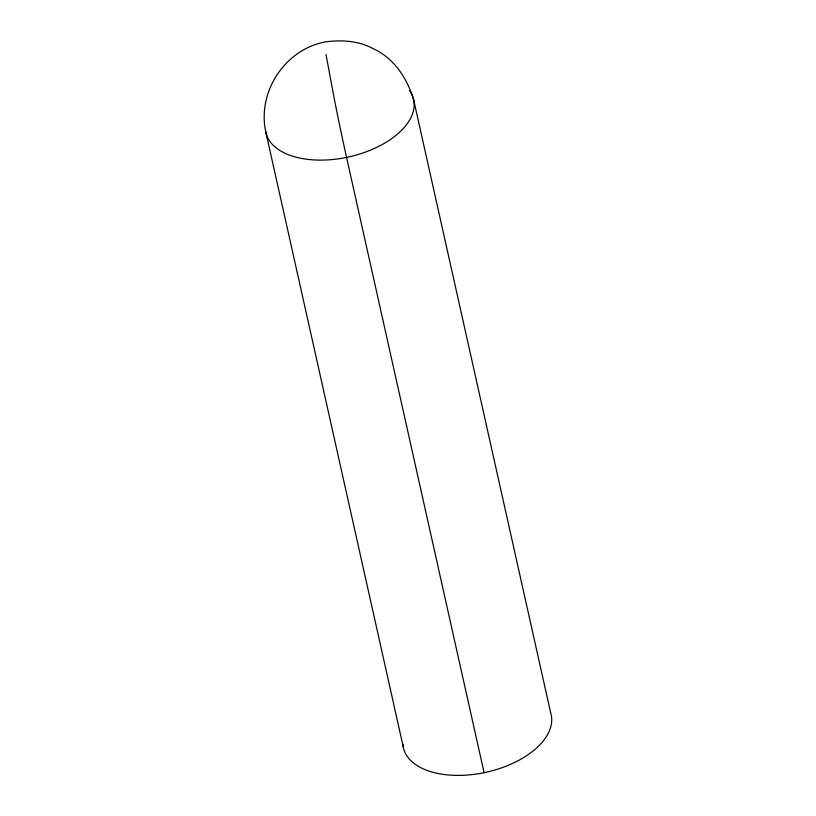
<?xml version="1.0" encoding="UTF-8"?>
<svg xmlns="http://www.w3.org/2000/svg" width="816" height="816" viewBox="0 0 816 816"><rect width="100%" height="100%" fill="white"/><g stroke="black" fill="none" stroke-linecap="round" stroke-linejoin="round"><path stroke-width="1.22" d="M484.092 772.67L346.565 157.417A75.694 1.979 78.4 0 1 334.846 101.786L326.002 54.509M402.89 744.09A75.694 41.891 -12.6 0 0 481.95 773.099A75.694 41.891 -12.6 0 0 551.402 716.071L413.875 100.817C407.582 78.897 394.383 58.262 373.004 48.583C358.326 40.667 340.68 39.596 324.442 42.065C284.804 49.99 257.468 91.616 265.639 131.254L403.165 746.518M409.581 90.627A75.694 41.891 -12.6 0 1 356.184 155.071A75.694 41.891 -12.6 0 1 265.639 131.254"/></g></svg>
